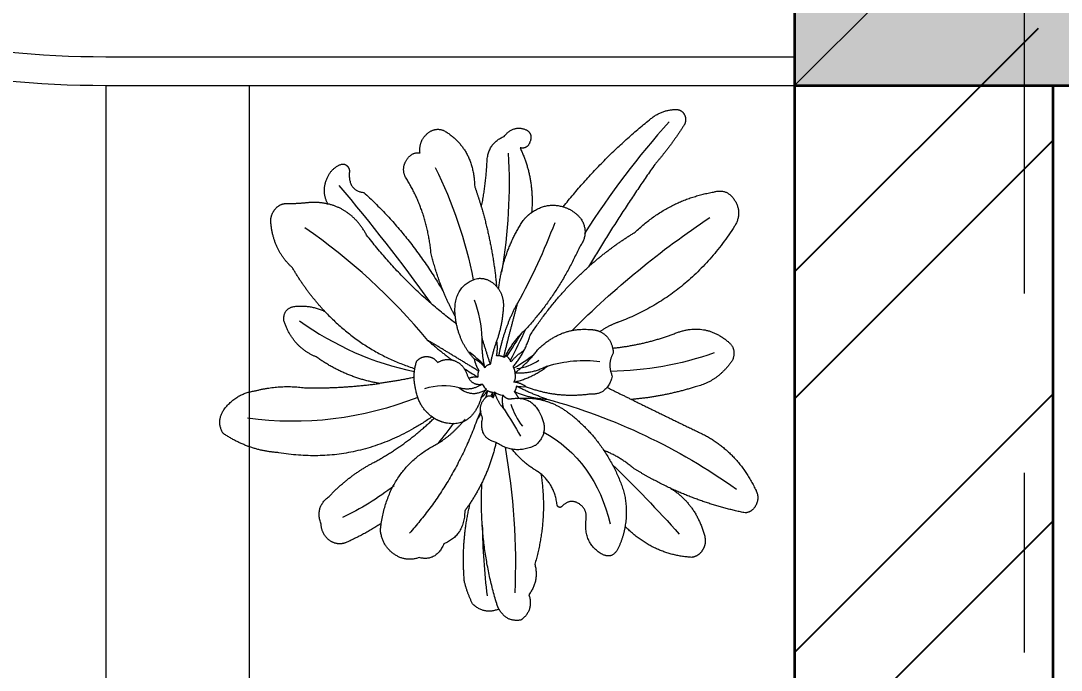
# Model space of a CAD drawing. Header units: inches. Extents: x 17146 to 31738, y -8920 to -2452.
# Drawn here: x 22802.77 to 22839.01, y -5207.85 to -5185.23 of the extents above; entities that cross this region are included whole.
import ezdxf

# ---------------------------------------------------------------- set-up
doc = ezdxf.new("R2010")
doc.units = ezdxf.units.IN
doc.header["$LTSCALE"] = 25
doc.header["$MEASUREMENT"] = 0
doc.header["$PDMODE"] = 3
doc.linetypes.add('CENTER', pattern=[2, 1.25, -0.25, 0.25, -0.25])
doc.layers.get('Defpoints').update_dxf_attribs({"color": 251})
doc.layers.add('A-HATCH', color=7, linetype='Continuous')
for name, color, linetype, lineweight in [('A_Grid Name', 216, 'Continuous', 5), ('Center line', 252, 'CENTER', 20), ('Column', 130, 'Continuous', 35), ('Dim-external', 151, 'Continuous', 9), ('Hatch', 253, 'Continuous', 13), ('plants', 105, 'Continuous', 18), ('sill', 30, 'Continuous', 20), ('Wall-Section', 6, 'Continuous', 35)]:
    doc.layers.add(name, color=color, linetype=linetype, lineweight=lineweight)
doc.styles.add('int text 1in-8ft', font='trebuc.ttf', dxfattribs={"height": 7})
doc.dimstyles.new('dim 1in-8ft', dxfattribs={"dimtxt": 7, "dimasz": 2, "dimexe": 6, "dimexo": 6, "dimgap": 1, "dimtad": 1, "dimdec": 0, "dimzin": 0, "dimdsep": 46, "dimlunit": 4, "dimtxsty": 'int text 1in-8ft', "dimblk": 'DOT', "dimcen": 4, "dimdle": 6, "dimclrt": 7, "dimadec": 0, "dimazin": 0, "dimtfac": 1, "dimtdec": 0, "dimtofl": 0, "dimtmove": 0, "dimatfit": 3, "dimfxl": 6, "dimfxlon": 1, "dimtolj": 1, "dimtzin": 0, "dimarcsym": 0})
doc.dimstyles.new('dim 1in-8ft c-c', dxfattribs={"dimtxt": 7, "dimasz": 2, "dimexe": 6, "dimexo": 6, "dimgap": 1, "dimtad": 1, "dimdec": 0, "dimzin": 0, "dimdsep": 46, "dimlunit": 4, "dimtxsty": 'int text 1in-8ft', "dimblk": 'DOT', "dimcen": 4, "dimdle": 6, "dimclrt": 7, "dimadec": 0, "dimazin": 0, "dimtfac": 1, "dimtdec": 0, "dimtofl": 0, "dimtmove": 0, "dimatfit": 3, "dimfxl": 6, "dimfxlon": 1, "dimtolj": 1, "dimtzin": 0, "dimarcsym": 0})

# ---------------------------------------------------------------- blocks, each defined once
blk = doc.blocks.new('col')
at = {"layer": 'Hatch'}
h = blk.add_hatch(color=256, dxfattribs=at)
h.dxf.hatch_style = 1
h.paths.add_polyline_path([(-8, -8), (8, -8), (8, 8), (-8, 8)])
at = {"layer": 'Column'}
blk.add_lwpolyline([(-8, -8), (8, -8), (8, 8), (-8, 8)], close=True, dxfattribs=at)
at = {"layer": 'Dim-external'}
for p, q in [((-8, 8), (8, -8)), ((8, 8), (-8, -8))]:
    blk.add_line(p, q, dxfattribs=at)
blk = doc.blocks.new('gridd')
at = {"layer": 'Dim-external'}
blk.add_blockref('col', (2, -150), dxfattribs=at)
blk = doc.blocks.new('grid')
at = {"layer": 'Center line'}
blk.add_line((1, 115), (1, -388.735), dxfattribs=at)
blk = doc.blocks.new('Dracaena deremensis_38')
at = {"layer": 'plants'}
for points, degree in [([(0.2343, 0.6164), (0.2582, 0.6401), (0.2916, 0.644)], 2), ([(0.2916, 0.644), (0.3028, 0.645), (0.3102, 0.6365)], 2), ([(0.3102, 0.6365), (0.3175, 0.628), (0.3148, 0.617)], 2), ([(0.0656, 0.4057), (0.1376, 0.5209), (0.2343, 0.6164)], 2), ([(0.2779, 0.6163), (0.2195, 0.5351), (0.1685, 0.4489), (0.1254, 0.3586)], 3), ([(0.3148, 0.617), (0.2922, 0.5684), (0.2616, 0.5243)], 2), ([(-0.0992, 0.529), (-0.0827, 0.5564), (-0.0514, 0.5502)], 2), ([(-0.0514, 0.5502), (-0.034, 0.5455), (-0.037, 0.5278)], 2), ([(-0.2805, 0.5062), (-0.2654, 0.524), (-0.2424, 0.5202)], 2), ([(-0.2424, 0.5202), (-0.1657, 0.4951), (-0.148, 0.4163)], 2), ([(-0.1285, 0.4676), (-0.1362, 0.509), (-0.0992, 0.529)], 2), ([(-0.037, 0.5278), (-0.0401, 0.51), (-0.0581, 0.5114)], 2), ([(0.2616, 0.5243), (0.2001, 0.4102), (0.1477, 0.2917)], 2), ([(-0.2881, 0.4663), (-0.2956, 0.4884), (-0.2805, 0.5062)], 2), ([(-0.0831, 0.4962), (-0.0625, 0.416), (-0.0521, 0.3337), (-0.0519, 0.2509)], 3), ([(-0.0581, 0.5114), (-0.0123, 0.4547), (-0.0056, 0.383)], 2), ([(0.2423, 0.3787), (0.3095, 0.4577), (0.4086, 0.488)], 2), ([(0.4086, 0.488), (0.4383, 0.5012), (0.4613, 0.4783)], 2), ([(0.4613, 0.4783), (0.4843, 0.4553), (0.471, 0.4256)], 2), ([(-0.3169, 0.4464), (-0.3086, 0.4651), (-0.2881, 0.4663)], 2), ([(-0.1243, 0.3765), (-0.1227, 0.4222), (-0.1285, 0.4676)], 2), ([(-0.3124, 0.4115), (-0.3253, 0.4276), (-0.3169, 0.4464)], 2), ([(-0.2473, 0.4412), (-0.1925, 0.376), (-0.1478, 0.3032), (-0.1145, 0.2248)], 3), ([(0.1342, 0.1553), (0.2167, 0.2575), (0.309, 0.351), (0.4101, 0.4347)], 3), ([(-0.4952, 0.3767), (-0.4902, 0.4035), (-0.4659, 0.4156)], 2), ([(-0.4659, 0.4156), (-0.4578, 0.4184), (-0.4509, 0.4132)], 2), ([(-0.4509, 0.4132), (-0.4441, 0.4081), (-0.4444, 0.3995)], 2), ([(-0.2234, 0.2663), (-0.2495, 0.3502), (-0.3124, 0.4115)], 2), ([(-0.148, 0.4163), (-0.1356, 0.3968), (-0.1243, 0.3765)], 2), ([(0.471, 0.4256), (0.3953, 0.2694), (0.2409, 0.19)], 2), ([(-0.4444, 0.3995), (-0.4389, 0.3639), (-0.4028, 0.3655)], 2), ([(-0.0056, 0.383), (0.025, 0.4102), (0.0656, 0.4057)], 2), ([(0.0656, 0.4057), (0.0918, 0.4028), (0.1125, 0.3864)], 2), ([(-0.4819, 0.3299), (-0.5002, 0.35), (-0.4952, 0.3767)], 2), ([(-0.4639, 0.3713), (-0.3746, 0.3055), (-0.2882, 0.2361), (-0.2048, 0.1631)], 3), ([(-0.1243, 0.3765), (-0.0827, 0.3017), (-0.0577, 0.2197)], 2), ([(-0.0209, 0.3656), (-0.0143, 0.3753), (-0.0056, 0.383)], 2), ([(0.0521, 0.3699), (0.0386, 0.3094), (0.0203, 0.2501), (-0.0026, 0.1926)], 3), ([(0.1125, 0.3864), (0.1376, 0.36), (0.119, 0.3287)], 2), ([(0.1477, 0.2917), (0.191, 0.3396), (0.2423, 0.3787)], 2), ([(-0.4028, 0.3655), (-0.2767, 0.2942), (-0.1775, 0.1886)], 2), ([(-0.0518, 0.2148), (-0.0572, 0.2945), (-0.0209, 0.3656)], 2), ([(-0.577, 0.3163), (-0.5518, 0.32), (-0.5272, 0.3262)], 2), ([(-0.5272, 0.3262), (-0.5048, 0.3315), (-0.4819, 0.3299)], 2), ([(-0.3796, 0.2795), (-0.4205, 0.3256), (-0.4819, 0.3299)], 2), ([(0.119, 0.3287), (0.0893, 0.2268), (0.0262, 0.1415)], 2), ([(-0.6027, 0.2999), (-0.5937, 0.3142), (-0.577, 0.3163)], 2), ([(-0.6063, 0.2696), (-0.6116, 0.2856), (-0.6027, 0.2999)], 2), ([(0.0397, 0.1319), (0.0825, 0.2194), (0.1477, 0.2917)], 2), ([(-0.5388, 0.1868), (-0.589, 0.2148), (-0.6063, 0.2696)], 2), ([(-0.1957, 0.0855), (-0.2974, 0.1618), (-0.4081, 0.2246), (-0.5258, 0.2727)], 3), ([(-0.1356, 0.1288), (-0.2673, 0.1885), (-0.3796, 0.2795)], 2), ([(-0.1775, 0.1886), (-0.2039, 0.2254), (-0.2234, 0.2663)], 2), ([(-0.1451, 0.1565), (-0.1546, 0.2088), (-0.1055, 0.2294)], 2), ([(-0.1055, 0.2294), (-0.0794, 0.2355), (-0.0577, 0.2197)], 2), ([(-0.0577, 0.2197), (-0.0359, 0.204), (-0.0336, 0.1773)], 2), ([(0.3777, 0.1872), (0.4395, 0.2193), (0.5014, 0.1874)], 2), ([(-0.4463, 0.1088), (-0.497, 0.1425), (-0.5388, 0.1868)], 2), ([(-0.1414, 0.1437), (-0.1607, 0.1651), (-0.1775, 0.1886)], 2), ([(-0.0708, 0.108), (-0.077, 0.1351), (-0.0879, 0.1608), (-0.1033, 0.184)], 3), ([(-0.0336, 0.1773), (-0.0299, 0.1461), (-0.0347, 0.1151)], 2), ([(-0.025, 0.0787), (-0.0238, 0.1376), (-0.0026, 0.1926)], 2), ([(-0.0026, 0.1926), (-0.0093, 0.1354), (-0.0137, 0.078)], 2), ([(0.2409, 0.19), (0.2188, 0.1794), (0.2002, 0.1634)], 2), ([(0.236, 0.1339), (0.3101, 0.152), (0.3777, 0.1872)], 2), ([(0.5014, 0.1874), (0.5248, 0.1764), (0.519, 0.1511)], 2), ([(-0.0811, 0.0638), (-0.131, 0.0978), (-0.1451, 0.1565)], 2), ([(0.0626, 0.1048), (0.1081, 0.1604), (0.1799, 0.1645)], 2), ([(0.1799, 0.1645), (0.1901, 0.1659), (0.2002, 0.1634)], 2), ([(0.2002, 0.1634), (0.2252, 0.1572), (0.236, 0.1339)], 2), ([(0.4736, 0.1595), (0.3999, 0.1236), (0.3216, 0.0988), (0.2406, 0.0858)], 3), ([(0.519, 0.1511), (0.4941, 0.1024), (0.4428, 0.0833)], 2), ([(0.0262, 0.1415), (0.0012, 0.113), (-0.0115, 0.0773)], 2), ([(-0.006, 0.0802), (0.0022, 0.0975), (0.0104, 0.1149), (0.0186, 0.1323)], 3), ([(0.0262, 0.1415), (0.019, 0.1186), (0.0114, 0.0958), (0.0034, 0.0731)], 3), ([(0.0127, 0.0612), (0.034, 0.0936), (0.0397, 0.1319)], 2), ([(0.236, 0.1339), (0.2383, 0.1291), (0.2395, 0.1239)], 2), ([(-0.5228, 0.1074), (-0.4847, 0.1186), (-0.4463, 0.1088)], 2), ([(-0.4463, 0.1088), (-0.3407, 0.0387), (-0.2149, 0.0234)], 2), ([(-0.0528, 0.0495), (-0.0658, 0.0775), (-0.0708, 0.108)], 2), ([(-0.0708, 0.108), (-0.0564, 0.0828), (-0.0416, 0.0578)], 2), ([(-0.0347, 0.1151), (-0.0412, 0.0868), (-0.0416, 0.0578)], 2), ([(-0.0305, 0.0777), (-0.0295, 0.094), (-0.0361, 0.109)], 2), ([(0.2395, 0.1239), (0.229, 0.1002), (0.2463, 0.0765)], 2), ([(-0.538, 0.0757), (-0.5443, 0.0982), (-0.5228, 0.1074)], 2), ([(0.031, 0.0976), (0.0157, 0.0863), (0.0054, 0.0703)], 2), ([(0.0145, 0.0593), (0.0293, 0.0699), (0.0432, 0.0816), (0.0562, 0.0943)], 3), ([(0.0186, 0.0489), (0.0447, 0.0736), (0.0626, 0.1048)], 2), ([(0.0916, 0.0745), (0.1296, 0.0914), (0.1703, 0.1008), (0.2119, 0.1024)], 3), ([(-0.4485, 0.013), (-0.5071, 0.0245), (-0.538, 0.0757)], 2), ([(-0.5017, 0.0809), (-0.4106, 0.0418), (-0.3137, 0.0203), (-0.2147, 0.0171)], 3), ([(-0.0661, 0.0405), (-0.1307, 0.0634), (-0.1957, 0.0855)], 2), ([(-0.1957, 0.0855), (-0.1644, 0.0682), (-0.1317, 0.0538)], 2), ([(-0.0546, 0.0551), (-0.0683, 0.0619), (-0.0817, 0.0691), (-0.0949, 0.0767)], 3), ([(-0.0115, 0.0773), (-0.021, 0.0802), (-0.0305, 0.0777)], 2), ([(0.0054, 0.0703), (0, 0.079), (-0.01, 0.0815)], 2), ([(0.0916, 0.0745), (0.0584, 0.0523), (0.0186, 0.0489)], 2), ([(0.02, 0.0303), (0.0608, 0.0444), (0.0916, 0.0745)], 2), ([(0.0217, 0.0594), (0.0396, 0.0634), (0.056, 0.0718), (0.0696, 0.084)], 3), ([(0.2463, 0.0765), (0.2424, 0.0355), (0.2014, 0.032)], 2), ([(0.4428, 0.0833), (0.3738, 0.0524), (0.3, 0.0357)], 2), ([(-0.2135, 0.0398), (-0.2044, 0.0513), (-0.1898, 0.0524)], 2), ([(-0.1898, 0.0524), (-0.1753, 0.0535), (-0.1646, 0.0436)], 2), ([(-0.1646, 0.0436), (-0.1464, 0.0575), (-0.1241, 0.0528)], 2), ([(-0.1241, 0.0528), (-0.1018, 0.0481), (-0.0908, 0.028)], 2), ([(-0.0811, 0.0638), (-0.0755, 0.0513), (-0.0657, 0.0417)], 2), ([(-0.0528, 0.0495), (-0.0651, 0.0603), (-0.0811, 0.0638)], 2), ([(-0.0416, 0.0578), (-0.0494, 0.0566), (-0.0528, 0.0495)], 2), ([(0.0195, 0.0498), (0.0176, 0.0563), (0.0127, 0.0612)], 2), ([(0.0186, 0.0489), (0.0221, 0.0432), (0.0227, 0.0365), (0.0202, 0.0304)], 3), ([(0.2371, 0.0522), (0.2686, 0.0439), (0.3, 0.0357)], 2), ([(-0.2042, -0.0198), (-0.2191, 0.0084), (-0.2135, 0.0398)], 2), ([(-0.101, 0.041), (-0.0892, 0.0364), (-0.0773, 0.032), (-0.0653, 0.028)], 3), ([(-0.0908, 0.028), (-0.0765, 0.0078), (-0.0527, 0.015)], 2), ([(-0.0653, 0.028), (-0.076, 0.0271), (-0.0857, 0.0223)], 2), ([(-0.0657, 0.0417), (-0.0682, 0.0348), (-0.0653, 0.028)], 2), ([(0.0518, 0.0245), (0.0366, 0.0312), (0.02, 0.0303)], 2), ([(0.0276, 0.0228), (0.0281, 0.0166), (0.0252, 0.0111)], 2), ([(0.0276, 0.0228), (0.0352, 0.0229), (0.0427, 0.0237), (0.0502, 0.0252)], 3), ([(0.1033, 0.0068), (0.0649, 0.0123), (0.0276, 0.0228)], 2), ([(0.2014, 0.032), (0.1274, 0.0113), (0.0518, 0.0245)], 2), ([(0.3, 0.0357), (0.3916, 0.0118), (0.4832, -0.0115)], 2), ([(-0.2911, -0.0192), (-0.3731, -0.0193), (-0.4485, 0.013)], 2), ([(-0.2131, 0.0052), (-0.2517, -0.0083), (-0.2911, -0.0192)], 2), ([(-0.1043, -0.0005), (-0.1319, 0.0017), (-0.1593, -0.0031), (-0.1846, -0.0146)], 3), ([(-0.0527, 0.015), (-0.0751, -0.0039), (-0.1043, -0.0005)], 2), ([(-0.1043, -0.0005), (-0.0702, -0.0172), (-0.0402, 0.0061)], 2), ([(-0.0527, 0.015), (-0.0493, 0.0111), (-0.045, 0.0081), (-0.0402, 0.0061)], 3), ([(-0.0402, 0.0061), (-0.0501, -0.0048), (-0.0504, -0.0194)], 2), ([(-0.0498, -0.0132), (-0.0419, -0.0059), (-0.0377, 0.0041)], 2), ([(-0.0377, 0.0041), (-0.0382, -0.0011), (-0.0388, -0.0063), (-0.0396, -0.0115)], 3), ([(-0.0377, 0.0041), (-0.0315, 0.0016), (-0.0249, 0.0024)], 2), ([(-0.0249, 0.0024), (-0.0259, -0.0006), (-0.0269, -0.0037), (-0.028, -0.0067)], 3), ([(-0.0249, 0.0024), (-0.0252, -0.003), (-0.0232, -0.0081)], 2), ([(-0.0217, -0.009), (-0.0188, -0.0028), (-0.0212, 0.0036)], 2), ([(-0.0212, 0.0036), (-0.0147, 0.0002), (-0.0073, -0.001), (0, 0)], 3), ([(-0.0212, 0.0036), (-0.0104, -0.0159), (0.0081, -0.0286)], 2), ([(0, 0), (0.0099, -0.0084), (0.0222, -0.0043)], 2), ([(0.0081, -0.0286), (-0.0004, -0.0155), (0, 0)], 2), ([(0.0382, -0.0011), (0.032, 0.0053), (0.0252, 0.0111)], 2), ([(0.0252, 0.0111), (0.0639, 0.0027), (0.1033, 0.0068)], 2), ([(0.0355, -0.0018), (0.0978, 0.0133), (0.1565, -0.0123)], 2), ([(0.1033, 0.0068), (0.2674, -0.0071), (0.4274, -0.0468), (0.579, -0.1112)], 3), ([(-0.4633, -0.0541), (-0.376, -0.0428), (-0.2911, -0.0192)], 2), ([(-0.156, -0.0693), (-0.1902, -0.0543), (-0.2042, -0.0198)], 2), ([(-0.0504, -0.0194), (-0.0641, -0.0823), (-0.1281, -0.0765)], 2), ([(-0.0382, -0.0534), (-0.0555, -0.0334), (-0.04, -0.0119)], 2), ([(-0.04, -0.0119), (-0.0323, -0.0017), (-0.0217, -0.009)], 2), ([(0.0219, -0.0156), (0.0311, -0.0315), (0.043, -0.0455), (0.0573, -0.0571)], 3), ([(0.0222, -0.0043), (0.0691, 0.0097), (0.0975, -0.0302)], 2), ([(0.1565, -0.0123), (0.2482, -0.0537), (0.3063, -0.1358)], 2), ([(0.4832, -0.0115), (0.5696, -0.0366), (0.6251, -0.1073)], 2), ([(-0.1967, -0.0344), (-0.3166, -0.0979), (-0.4482, -0.1325), (-0.5838, -0.1361)], 3), ([(-0.0452, -0.0402), (-0.0474, -0.0493), (-0.0501, -0.0583)], 2), ([(0.0081, -0.0286), (0.0248, -0.0445), (0.041, -0.061), (0.0567, -0.0779)], 3), ([(0.0975, -0.0302), (0.1224, -0.0617), (0.0956, -0.0915)], 2), ([(-0.5782, -0.0781), (-0.5229, -0.0559), (-0.4633, -0.0541)], 2), ([(-0.0501, -0.0583), (-0.0789, -0.1986), (-0.1627, -0.3149)], 2), ([(-0.146, -0.1314), (-0.1048, -0.1044), (-0.0785, -0.0627)], 2), ([(-0.0436, -0.0449), (-0.0457, -0.0494), (-0.0478, -0.0538), (-0.0501, -0.0583)], 3), ([(0.0028, -0.0991), (-0.0404, -0.0966), (-0.0382, -0.0534)], 2), ([(0.1077, -0.0612), (0.1934, -0.0864), (0.2617, -0.1452), (0.2994, -0.226)], 3), ([(-0.6412, -0.1254), (-0.6191, -0.0893), (-0.5782, -0.0781)], 2), ([(-0.156, -0.0693), (-0.3033, -0.196), (-0.4976, -0.1958)], 2), ([(-0.2734, -0.1828), (-0.2044, -0.1355), (-0.1507, -0.0714)], 2), ([(-0.1507, -0.0714), (-0.1533, -0.0703), (-0.156, -0.0693)], 2), ([(-0.1507, -0.0714), (-0.1534, -0.0704), (-0.156, -0.0693)], 2), ([(-0.1281, -0.0765), (-0.1397, -0.0754), (-0.1507, -0.0714)], 2), ([(-0.1038, -0.0746), (-0.1125, -0.0906), (-0.1219, -0.1062), (-0.132, -0.1214)], 3), ([(0.3294, -0.1033), (0.2946, -0.0849), (0.2557, -0.0781)], 2), ([(0.0028, -0.0991), (-0.0016, -0.1694), (-0.0334, -0.2323)], 2), ([(0.0956, -0.0915), (0.0511, -0.1192), (0.0028, -0.0991)], 2), ([(0.0253, -0.1056), (0.0641, -0.2001), (0.091, -0.2988), (0.1054, -0.4)], 3), ([(0.111, -0.1443), (0.0729, -0.132), (0.0418, -0.1069)], 2), ([(0.2809, -0.1038), (0.3433, -0.1415), (0.4044, -0.1812), (0.4641, -0.2229)], 3), ([(0.4269, -0.1326), (0.3773, -0.1207), (0.3294, -0.1033)], 2), ([(0.6251, -0.1073), (0.6362, -0.1204), (0.6308, -0.1366)], 2), ([(-0.6348, -0.1756), (-0.656, -0.1528), (-0.6412, -0.1254)], 2), ([(-0.2318, -0.305), (-0.2339, -0.196), (-0.146, -0.1314)], 2), ([(0.1194, -0.1481), (0.1153, -0.146), (0.111, -0.1443)], 2), ([(0.1691, -0.2056), (0.1559, -0.1667), (0.1194, -0.1481)], 2), ([(0.1194, -0.1481), (0.1536, -0.2387), (0.1407, -0.3346)], 2), ([(0.3063, -0.1358), (0.3353, -0.1763), (0.3353, -0.226)], 2), ([(0.6087, -0.1566), (0.5166, -0.154), (0.4269, -0.1326)], 2), ([(0.4269, -0.1326), (0.4946, -0.1578), (0.5261, -0.2228)], 2), ([(0.6308, -0.1366), (0.6254, -0.1528), (0.6087, -0.1566)], 2), ([(-0.4976, -0.1958), (-0.5686, -0.2023), (-0.6348, -0.1756)], 2), ([(-0.3635, -0.2678), (-0.3256, -0.2176), (-0.2734, -0.1828)], 2), ([(0.0678, -0.4284), (0.0033, -0.3153), (-0.0142, -0.1864)], 2), ([(0.2191, -0.1956), (0.1959, -0.1876), (0.1808, -0.2071)], 2), ([(0.1745, -0.2098), (0.1706, -0.2093), (0.1691, -0.2056)], 2), ([(0.1808, -0.2071), (0.1785, -0.2103), (0.1745, -0.2098)], 2), ([(0.2422, -0.2282), (0.2424, -0.2037), (0.2191, -0.1956)], 2), ([(-0.2169, -0.2232), (-0.2495, -0.2547), (-0.2854, -0.2824), (-0.324, -0.3059)], 3), ([(-0.0334, -0.2323), (-0.038, -0.2413), (-0.0431, -0.25)], 2), ([(-0.0158, -0.3947), (-0.0397, -0.3152), (-0.0334, -0.2323)], 2), ([(0.293, -0.291), (0.247, -0.2763), (0.2422, -0.2282)], 2), ([(0.3353, -0.226), (0.3353, -0.2499), (0.3281, -0.2726)], 2), ([(0.5022, -0.2661), (0.4119, -0.2747), (0.3353, -0.226)], 2), ([(0.5261, -0.2228), (0.5305, -0.2367), (0.5235, -0.2495)], 2), ([(-0.0431, -0.25), (-0.0334, -0.3003), (-0.0785, -0.3244)], 2), ([(0.5235, -0.2495), (0.5164, -0.2623), (0.5022, -0.2661)], 2), ([(-0.3711, -0.3272), (-0.3928, -0.2942), (-0.3635, -0.2678)], 2), ([(0.0034, -0.273), (0.0135, -0.3214), (0.0266, -0.3692), (0.0425, -0.4161)], 3), ([(0.3281, -0.2726), (0.3193, -0.2983), (0.293, -0.291)], 2), ([(-0.2318, -0.305), (-0.2675, -0.3335), (-0.3069, -0.3567)], 2), ([(-0.2309, -0.3199), (-0.2316, -0.3125), (-0.2318, -0.305)], 2), ([(-0.1899, -0.3631), (-0.22, -0.3506), (-0.2309, -0.3199)], 2), ([(-0.346, -0.357), (-0.3655, -0.348), (-0.3711, -0.3272)], 2), ([(-0.0785, -0.3244), (-0.0893, -0.3641), (-0.1304, -0.3615)], 2), ([(0.1407, -0.3346), (0.1577, -0.3673), (0.139, -0.399)], 2), ([(-0.3069, -0.3567), (-0.3264, -0.366), (-0.346, -0.357)], 2), ([(-0.1304, -0.3615), (-0.1598, -0.3755), (-0.1899, -0.3631)], 2), ([(0.0118, -0.4374), (-0.0043, -0.4175), (-0.0158, -0.3947)], 2), ([(0.139, -0.399), (0.157, -0.4298), (0.1305, -0.4536)], 2), ([(0.0751, -0.4387), (0.0708, -0.434), (0.0678, -0.4284)], 2), ([(0.0751, -0.4387), (0.0431, -0.4565), (0.0118, -0.4374)], 2), ([(0.1305, -0.4536), (0.0981, -0.4637), (0.0751, -0.4387)], 2)]:
    blk.add_open_spline(points, degree=degree, dxfattribs=at)
blk = doc.blocks.new('_Dot')
at = {"color": 0, "linetype": 'ByBlock', "lineweight": -2}
blk.add_line((-0.5, 0), (-1, 0), dxfattribs=at)
at = {"color": 0, "linetype": 'ByBlock', "const_width": 0.5}
blk.add_lwpolyline([(-0.25, 0, 1), (0.25, 0, 1)], format="xyb", close=True, dxfattribs=at)
blk = doc.blocks.new('*D197')
at = {"layer": 'Defpoints', "color": 0, "transparency": 16777216}
for p in [(22845.726, -5171.48), (22745.726, -5187.48), (22829.726, -5187.48)]:
    blk.add_point(p, dxfattribs=at)
at = {"layer": 'Dim-external', "color": 0, "lineweight": -2, "transparency": 16777216}
for p, q in [((22734.726, -5176.18), (22734.726, -5157.149)), ((22751.726, -5171.48), (22739.726, -5171.48)), ((22745.726, -5173.48), (22745.726, -5185.48)), ((22745.726, -5179.48), (22734.726, -5176.18)), ((22751.726, -5187.48), (22739.726, -5187.48))]:
    blk.add_line(p, q, dxfattribs=at)
at = {"layer": 'Dim-external', "color": 0, "lineweight": -2, "transparency": 16777216, "xscale": 2, "yscale": 2, "zscale": 2}
for p, rotation in [((22745.726, -5171.48), 90), ((22745.726, -5187.48), 270)]:
    blk.add_blockref('_Dot', p, dxfattribs=dict(at, rotation=rotation))
at = {"layer": 'Dim-external', "color": 7, "transparency": 16777216, "insert": (22730.226, -5166.664), "char_height": 7, "attachment_point": 5, "rotation": 90, "style": 'int text 1in-8ft'}
blk.add_mtext('\\A1;1\'-4"', dxfattribs=at)
blk = doc.blocks.new('*D198')
at = {"layer": 'Defpoints', "color": 0, "transparency": 16777216}
for p in [(22829.726, -5187.48), (22745.726, -5209.889), (22829.726, -5209.889)]:
    blk.add_point(p, dxfattribs=at)
at = {"layer": 'Dim-external', "color": 0, "lineweight": -2, "transparency": 16777216}
for p, q in [((22751.726, -5187.48), (22739.726, -5187.48)), ((22745.726, -5189.48), (22745.726, -5207.889)), ((22745.726, -5198.684), (22734.726, -5205.07)), ((22734.726, -5205.07), (22734.726, -5229.164)), ((22751.726, -5209.889), (22739.726, -5209.889))]:
    blk.add_line(p, q, dxfattribs=at)
at = {"layer": 'Dim-external', "color": 0, "lineweight": -2, "transparency": 16777216, "xscale": 2, "yscale": 2, "zscale": 2}
for p, rotation in [((22745.726, -5187.48), 90), ((22745.726, -5209.889), 270)]:
    blk.add_blockref('_Dot', p, dxfattribs=dict(at, rotation=rotation))
at = {"layer": 'Dim-external', "color": 7, "transparency": 16777216, "insert": (22730.165, -5217.117), "char_height": 7, "attachment_point": 5, "rotation": 90, "style": 'int text 1in-8ft'}
blk.add_mtext('\\A1;1\'-10"', dxfattribs=at)
blk = doc.blocks.new('*D163')
at = {"layer": 'Defpoints', "color": 0, "transparency": 16777216}
for p in [(22837.726, -5179.48), (22715.726, -5300.298), (22837.726, -5300.298)]:
    blk.add_point(p, dxfattribs=at)
at = {"layer": 'Dim-external', "color": 0, "lineweight": -2, "transparency": 16777216}
for p, q in [((22721.726, -5179.48), (22709.726, -5179.48)), ((22715.726, -5181.48), (22715.726, -5298.298)), ((22721.726, -5300.298), (22709.726, -5300.298))]:
    blk.add_line(p, q, dxfattribs=at)
at = {"layer": 'Dim-external', "color": 0, "lineweight": -2, "transparency": 16777216, "xscale": 2, "yscale": 2, "zscale": 2}
for p, rotation in [((22715.726, -5179.48), 90), ((22715.726, -5300.298), 270)]:
    blk.add_blockref('_Dot', p, dxfattribs=dict(at, rotation=rotation))
at = {"layer": 'Dim-external', "color": 7, "transparency": 16777216, "insert": (22711.165, -5239.889), "char_height": 7, "attachment_point": 5, "rotation": 90, "style": 'int text 1in-8ft'}
blk.add_mtext('\\A1;10\'-1"c/c', dxfattribs=at)
blk = doc.blocks.new('BP1')
at = {"layer": 'A_Grid Name'}
for p, q in [((30, 0), (30, -286.819)), ((551, -166), (30, -166))]:
    blk.add_line(p, q, dxfattribs=at)

msp = doc.modelspace()

# ---------------------------------------------------------------- hatches: boundary and pattern name
at = {"layer": 'A-HATCH'}
h = msp.add_hatch(dxfattribs=at)
h.set_pattern_fill('ANSI32', color=256, scale=25, style=0)
h.set_pattern_definition([(45, (21802.997, -5239.595), (-6.62913, 6.62913), []), (45, (21807.416, -5239.595), (-6.62913, 6.62913), [])])
edge = h.paths.add_edge_path()
edge.add_line((22829.726, -5209.889), (22838.726, -5209.889))
edge.add_line((22838.726, -5185.48), (22838.726, -5209.889))
edge.add_line((22829.726, -5185.48), (22829.726, -5209.889))

# ---------------------------------------------------------------- linework, layer by layer
at = {"layer": 'sill'}
for p, q in [((22805.726, -5187.48), (22805.726, -5292.363)), ((22810.726, -5187.48), (22810.726, -5292.363))]:
    msp.add_line(p, q, dxfattribs=at)
for points in [[(22769.726, -5035.48), (22769.726, -5151.48, 0.414214), (22805.726, -5187.48), (22829.726, -5187.48)], [(22770.726, -5105.48), (22770.726, -5151.48, 0.414214), (22805.726, -5186.48), (22829.726, -5186.48)]]:
    msp.add_lwpolyline(points, format="xyb", dxfattribs=at)
at = {"layer": 'Wall-Section'}
for p, q in [((22829.726, -5187.48), (22829.726, -5209.889)), ((22838.726, -5187.48), (22838.726, -5209.889))]:
    msp.add_line(p, q, dxfattribs=at)

# ---------------------------------------------------------------- block references
at = {"layer": 'A_Grid Name'}
msp.add_blockref('BP1', (22799.726, -5021.48), dxfattribs=at)
at = {"layer": 'Column'}
for name, p in [('grid', (22836.726, -5028.48)), ('gridd', (22835.726, -5029.48))]:
    msp.add_blockref(name, p, dxfattribs=at)
at = {"layer": 'plants', "xscale": 14.79689686942934, "yscale": 16.8034679133183, "zscale": 14.79689686942934, "rotation": 350.3447531474907}
msp.add_blockref('Dracaena deremensis_38', (22819.565, -5198.266), dxfattribs=at)

# ---------------------------------------------------------------- dimensions: what is measured, and where the dimension line sits
at = {"layer": 'Dim-external'}
for base, p1, p2, dimstyle, override, picture, middle in [((22745.726, -5187.48), (22845.726, -5171.48), (22829.726, -5187.48), 'dim 1in-8ft', {"dimtmove": 1}, '*D197', (22730.226, -5175.18)), ((22715.726, -5300.298), (22837.726, -5179.48), (22837.726, -5300.298), 'dim 1in-8ft c-c', {"dimpost": 'c/c'}, '*D163', (22711.165, -5239.889))]:
    dim = msp.add_linear_dim(base=base, p1=p1, p2=p2, angle=90, dimstyle=dimstyle, override=override, dxfattribs=at)
    dim.commit()
    dim.dimension.update_dxf_attribs({"geometry": picture, "text_midpoint": middle})
dim = msp.add_linear_dim(base=(22745.726, -5209.889), p1=(22829.726, -5187.48), p2=(22829.726, -5209.889), angle=90, dimstyle='dim 1in-8ft', override={"dimtmove": 1}, dxfattribs=at)
dim.commit()
dim.dimension.update_dxf_attribs({"geometry": '*D198', "text_midpoint": (22734.726, -5206.07), "dimtype": 160})

doc.saveas('drawing.dxf')
